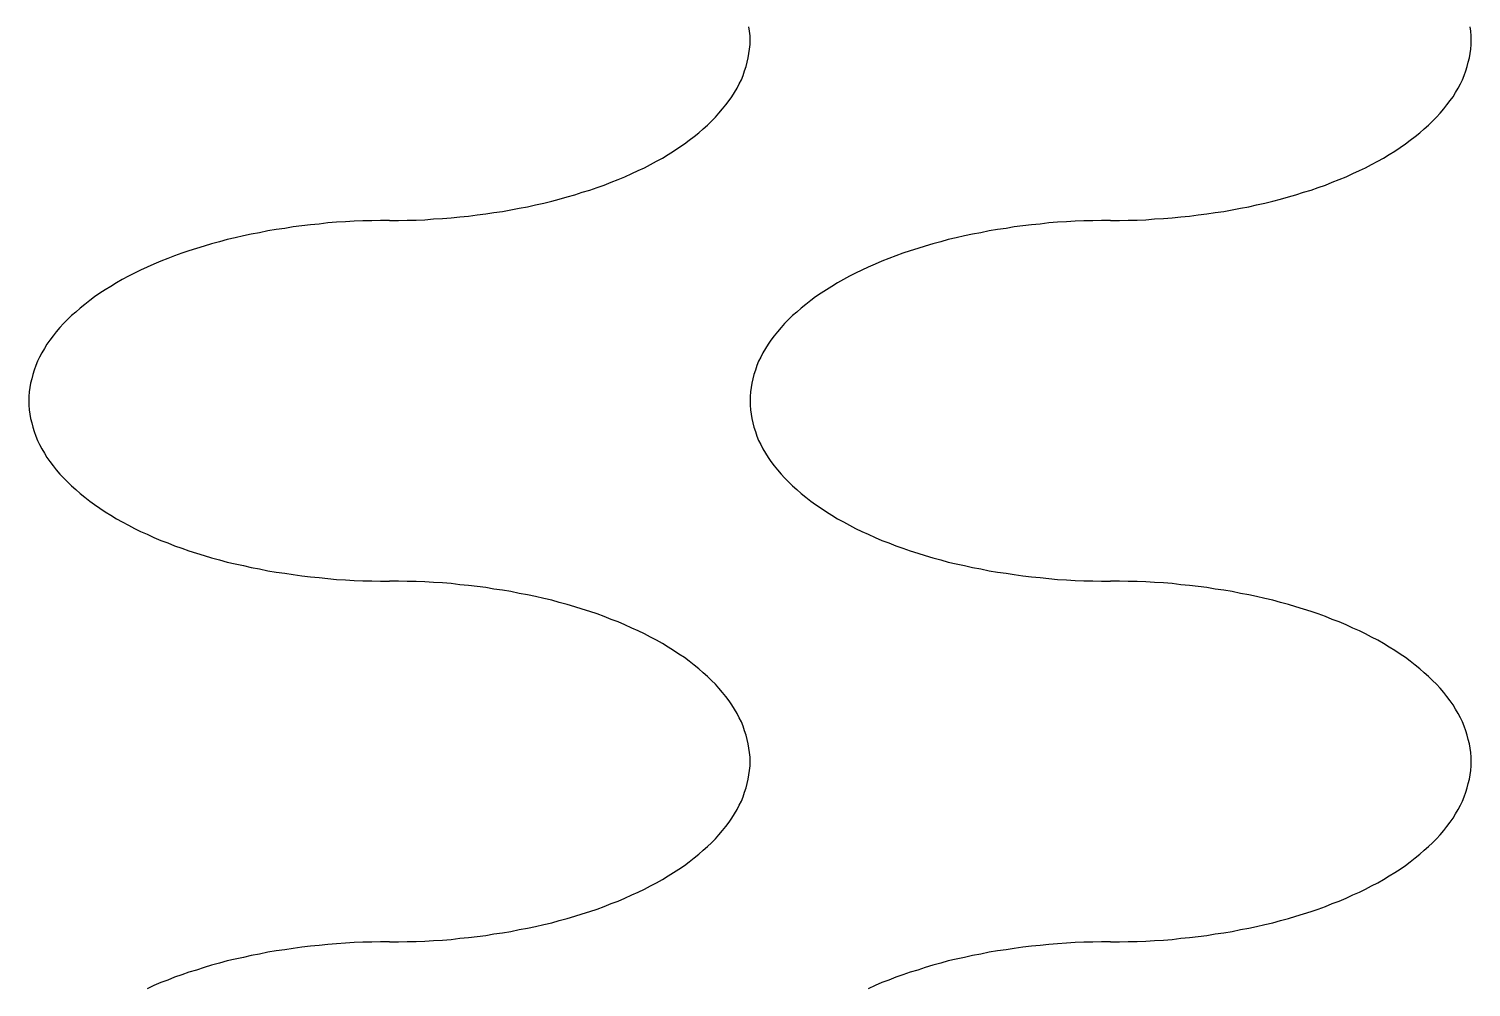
# Model space of a CAD drawing. Extents: x 0 to 40, y 0 to 70.
# Drawn here: x 29.6 to 30, y 51.7874 to 52.0531 of the extents above; entities that cross this region are included whole.
import ezdxf

# ---------------------------------------------------------------- set-up
doc = ezdxf.new("R2010")
doc.units = 0
doc.layers.add('AL_FOIL', color=2, linetype='CONTINUOUS')

msp = doc.modelspace()

# ---------------------------------------------------------------- linework, layer by layer
at = {"layer": 'AL_FOIL'}
for p, q in [((29.7999, 52.0525), (29.7997, 52.0537)), ((29.8, 52.0512), (29.7999, 52.0525)), ((29.9999, 52.0525), (29.9997, 52.0537)), ((30, 52.0512), (29.9999, 52.0525)), ((29.7999, 52.0475), (29.8, 52.0488)), ((29.8, 52.05), (29.8, 52.0512)), ((29.8, 52.0488), (29.8, 52.05)), ((29.9999, 52.0475), (30, 52.0488)), ((30, 52.05), (30, 52.0512)), ((30, 52.0488), (30, 52.05)), ((29.7992, 52.0439), (29.7995, 52.0451)), ((29.7995, 52.0451), (29.7997, 52.0463)), ((29.7997, 52.0463), (29.7999, 52.0475)), ((29.9992, 52.0439), (29.9995, 52.0451)), ((29.9995, 52.0451), (29.9997, 52.0463)), ((29.9997, 52.0463), (29.9999, 52.0475)), ((29.7976, 52.039), (29.7981, 52.0402)), ((29.7981, 52.0402), (29.7985, 52.0415)), ((29.7985, 52.0415), (29.7989, 52.0427)), ((29.7989, 52.0427), (29.7992, 52.0439)), ((29.9976, 52.039), (29.9981, 52.0402)), ((29.9981, 52.0402), (29.9985, 52.0415)), ((29.9985, 52.0415), (29.9989, 52.0427)), ((29.9989, 52.0427), (29.9992, 52.0439)), ((29.7957, 52.0355), (29.7964, 52.0367)), ((29.7964, 52.0367), (29.797, 52.0379)), ((29.797, 52.0379), (29.7976, 52.039)), ((29.9957, 52.0355), (29.9964, 52.0367)), ((29.9964, 52.0367), (29.997, 52.0379)), ((29.997, 52.0379), (29.9976, 52.039)), ((29.7924, 52.0309), (29.7933, 52.032)), ((29.7933, 52.032), (29.7942, 52.0332)), ((29.7942, 52.0332), (29.795, 52.0343)), ((29.795, 52.0343), (29.7957, 52.0355)), ((29.9924, 52.0309), (29.9933, 52.032)), ((29.9933, 52.032), (29.9942, 52.0332)), ((29.9942, 52.0332), (29.995, 52.0343)), ((29.995, 52.0343), (29.9957, 52.0355)), ((29.7893, 52.0275), (29.7904, 52.0286)), ((29.7904, 52.0286), (29.7914, 52.0297)), ((29.7914, 52.0297), (29.7924, 52.0309)), ((29.9893, 52.0275), (29.9904, 52.0286)), ((29.9904, 52.0286), (29.9914, 52.0297)), ((29.9914, 52.0297), (29.9924, 52.0309)), ((29.7845, 52.0233), (29.7858, 52.0243)), ((29.7858, 52.0243), (29.787, 52.0254)), ((29.787, 52.0254), (29.7882, 52.0264)), ((29.7882, 52.0264), (29.7893, 52.0275)), ((29.9845, 52.0233), (29.9858, 52.0243)), ((29.9858, 52.0243), (29.987, 52.0254)), ((29.987, 52.0254), (29.9882, 52.0264)), ((29.9882, 52.0264), (29.9893, 52.0275)), ((29.7788, 52.0192), (29.7803, 52.0202)), ((29.7803, 52.0202), (29.7818, 52.0212)), ((29.7818, 52.0212), (29.7831, 52.0222)), ((29.7831, 52.0222), (29.7845, 52.0233)), ((29.9788, 52.0192), (29.9803, 52.0202)), ((29.9803, 52.0202), (29.9818, 52.0212)), ((29.9818, 52.0212), (29.9831, 52.0222)), ((29.9831, 52.0222), (29.9845, 52.0233)), ((29.7724, 52.0155), (29.7741, 52.0164)), ((29.7741, 52.0164), (29.7757, 52.0173)), ((29.7757, 52.0173), (29.7773, 52.0183)), ((29.7773, 52.0183), (29.7788, 52.0192)), ((29.9724, 52.0155), (29.9741, 52.0164)), ((29.9741, 52.0164), (29.9757, 52.0173)), ((29.9757, 52.0173), (29.9773, 52.0183)), ((29.9773, 52.0183), (29.9788, 52.0192)), ((29.7634, 52.0113), (29.7653, 52.0121)), ((29.7653, 52.0121), (29.7672, 52.013)), ((29.7672, 52.013), (29.769, 52.0138)), ((29.769, 52.0138), (29.7707, 52.0146)), ((29.7707, 52.0146), (29.7724, 52.0155)), ((29.9634, 52.0113), (29.9653, 52.0121)), ((29.9653, 52.0121), (29.9672, 52.013)), ((29.9672, 52.013), (29.969, 52.0138)), ((29.969, 52.0138), (29.9707, 52.0146)), ((29.9707, 52.0146), (29.9724, 52.0155)), ((29.7535, 52.0078), (29.7556, 52.0084)), ((29.7556, 52.0084), (29.7576, 52.0091)), ((29.7576, 52.0091), (29.7596, 52.0098)), ((29.7596, 52.0098), (29.7615, 52.0106)), ((29.7615, 52.0106), (29.7634, 52.0113)), ((29.9535, 52.0078), (29.9556, 52.0084)), ((29.9556, 52.0084), (29.9576, 52.0091)), ((29.9576, 52.0091), (29.9596, 52.0098)), ((29.9596, 52.0098), (29.9615, 52.0106)), ((29.9615, 52.0106), (29.9634, 52.0113)), ((29.7383, 52.0038), (29.7405, 52.0043)), ((29.7405, 52.0043), (29.7428, 52.0048)), ((29.7428, 52.0048), (29.745, 52.0053)), ((29.745, 52.0053), (29.7471, 52.0059)), ((29.7471, 52.0059), (29.7493, 52.0065)), ((29.7493, 52.0065), (29.7514, 52.0071)), ((29.7514, 52.0071), (29.7535, 52.0078)), ((29.9383, 52.0038), (29.9405, 52.0043)), ((29.9405, 52.0043), (29.9428, 52.0048)), ((29.9428, 52.0048), (29.945, 52.0053)), ((29.945, 52.0053), (29.9471, 52.0059)), ((29.9471, 52.0059), (29.9493, 52.0065)), ((29.9493, 52.0065), (29.9514, 52.0071)), ((29.9514, 52.0071), (29.9535, 52.0078)), ((29.6975, 52), (29.6951, 51.9999)), ((29.7, 52), (29.6975, 52)), ((29.7, 52), (29.7025, 52)), ((29.7025, 52), (29.7049, 52.0001)), ((29.7049, 52.0001), (29.7074, 52.0001)), ((29.7074, 52.0001), (29.7098, 52.0002)), ((29.7098, 52.0002), (29.7122, 52.0004)), ((29.7122, 52.0004), (29.7147, 52.0005)), ((29.7147, 52.0005), (29.7171, 52.0007)), ((29.7171, 52.0007), (29.7195, 52.001)), ((29.7195, 52.001), (29.7219, 52.0012)), ((29.7219, 52.0012), (29.7243, 52.0015)), ((29.7243, 52.0015), (29.7267, 52.0018)), ((29.7267, 52.0018), (29.729, 52.0022)), ((29.729, 52.0022), (29.7314, 52.0025)), ((29.7314, 52.0025), (29.7337, 52.0029)), ((29.7337, 52.0029), (29.736, 52.0034)), ((29.736, 52.0034), (29.7383, 52.0038)), ((29.8975, 52), (29.8951, 51.9999)), ((29.9, 52), (29.8975, 52)), ((29.9, 52), (29.9025, 52)), ((29.9025, 52), (29.9049, 52.0001)), ((29.9049, 52.0001), (29.9074, 52.0001)), ((29.9074, 52.0001), (29.9098, 52.0002)), ((29.9098, 52.0002), (29.9122, 52.0004)), ((29.9122, 52.0004), (29.9147, 52.0005)), ((29.9147, 52.0005), (29.9171, 52.0007)), ((29.9171, 52.0007), (29.9195, 52.001)), ((29.9195, 52.001), (29.9219, 52.0012)), ((29.9219, 52.0012), (29.9243, 52.0015)), ((29.9243, 52.0015), (29.9267, 52.0018)), ((29.9267, 52.0018), (29.929, 52.0022)), ((29.929, 52.0022), (29.9314, 52.0025)), ((29.9314, 52.0025), (29.9337, 52.0029)), ((29.9337, 52.0029), (29.936, 52.0034)), ((29.936, 52.0034), (29.9383, 52.0038)), ((29.6617, 51.9962), (29.6595, 51.9957)), ((29.664, 51.9966), (29.6617, 51.9962)), ((29.6663, 51.9971), (29.664, 51.9966)), ((29.6686, 51.9975), (29.6663, 51.9971)), ((29.671, 51.9978), (29.6686, 51.9975)), ((29.6733, 51.9982), (29.671, 51.9978)), ((29.6757, 51.9985), (29.6733, 51.9982)), ((29.6781, 51.9988), (29.6757, 51.9985)), ((29.6805, 51.999), (29.6781, 51.9988)), ((29.6829, 51.9993), (29.6805, 51.999)), ((29.6853, 51.9995), (29.6829, 51.9993)), ((29.6878, 51.9996), (29.6853, 51.9995)), ((29.6902, 51.9998), (29.6878, 51.9996)), ((29.6926, 51.9999), (29.6902, 51.9998)), ((29.6951, 51.9999), (29.6926, 51.9999)), ((29.8617, 51.9962), (29.8595, 51.9957)), ((29.864, 51.9966), (29.8617, 51.9962)), ((29.8663, 51.9971), (29.864, 51.9966)), ((29.8686, 51.9975), (29.8663, 51.9971)), ((29.871, 51.9978), (29.8686, 51.9975)), ((29.8733, 51.9982), (29.871, 51.9978)), ((29.8757, 51.9985), (29.8733, 51.9982)), ((29.8781, 51.9988), (29.8757, 51.9985)), ((29.8805, 51.999), (29.8781, 51.9988)), ((29.8829, 51.9993), (29.8805, 51.999)), ((29.8853, 51.9995), (29.8829, 51.9993)), ((29.8878, 51.9996), (29.8853, 51.9995)), ((29.8902, 51.9998), (29.8878, 51.9996)), ((29.8926, 51.9999), (29.8902, 51.9998)), ((29.8951, 51.9999), (29.8926, 51.9999)), ((29.6465, 51.9922), (29.6444, 51.9916)), ((29.6486, 51.9929), (29.6465, 51.9922)), ((29.6507, 51.9935), (29.6486, 51.9929)), ((29.6529, 51.9941), (29.6507, 51.9935)), ((29.655, 51.9947), (29.6529, 51.9941)), ((29.6572, 51.9952), (29.655, 51.9947)), ((29.6595, 51.9957), (29.6572, 51.9952)), ((29.8465, 51.9922), (29.8444, 51.9916)), ((29.8486, 51.9929), (29.8465, 51.9922)), ((29.8507, 51.9935), (29.8486, 51.9929)), ((29.8529, 51.9941), (29.8507, 51.9935)), ((29.855, 51.9947), (29.8529, 51.9941)), ((29.8572, 51.9952), (29.855, 51.9947)), ((29.8595, 51.9957), (29.8572, 51.9952)), ((29.6366, 51.9887), (29.6347, 51.9879)), ((29.6385, 51.9894), (29.6366, 51.9887)), ((29.6404, 51.9902), (29.6385, 51.9894)), ((29.6424, 51.9909), (29.6404, 51.9902)), ((29.6444, 51.9916), (29.6424, 51.9909)), ((29.8366, 51.9887), (29.8347, 51.9879)), ((29.8385, 51.9894), (29.8366, 51.9887)), ((29.8404, 51.9902), (29.8385, 51.9894)), ((29.8424, 51.9909), (29.8404, 51.9902)), ((29.8444, 51.9916), (29.8424, 51.9909)), ((29.6276, 51.9845), (29.6259, 51.9836)), ((29.6293, 51.9854), (29.6276, 51.9845)), ((29.631, 51.9862), (29.6293, 51.9854)), ((29.6328, 51.987), (29.631, 51.9862)), ((29.6347, 51.9879), (29.6328, 51.987)), ((29.8276, 51.9845), (29.8259, 51.9836)), ((29.8293, 51.9854), (29.8276, 51.9845)), ((29.831, 51.9862), (29.8293, 51.9854)), ((29.8328, 51.987), (29.831, 51.9862)), ((29.8347, 51.9879), (29.8328, 51.987)), ((29.6212, 51.9808), (29.6197, 51.9798)), ((29.6227, 51.9817), (29.6212, 51.9808)), ((29.6243, 51.9827), (29.6227, 51.9817)), ((29.6259, 51.9836), (29.6243, 51.9827)), ((29.8212, 51.9808), (29.8197, 51.9798)), ((29.8227, 51.9817), (29.8212, 51.9808)), ((29.8243, 51.9827), (29.8227, 51.9817)), ((29.8259, 51.9836), (29.8243, 51.9827)), ((29.6155, 51.9767), (29.6142, 51.9757)), ((29.6169, 51.9778), (29.6155, 51.9767)), ((29.6182, 51.9788), (29.6169, 51.9778)), ((29.6197, 51.9798), (29.6182, 51.9788)), ((29.8155, 51.9767), (29.8142, 51.9757)), ((29.8169, 51.9778), (29.8155, 51.9767)), ((29.8182, 51.9788), (29.8169, 51.9778)), ((29.8197, 51.9798), (29.8182, 51.9788)), ((29.6107, 51.9725), (29.6096, 51.9714)), ((29.6118, 51.9736), (29.6107, 51.9725)), ((29.613, 51.9746), (29.6118, 51.9736)), ((29.6142, 51.9757), (29.613, 51.9746)), ((29.8107, 51.9725), (29.8096, 51.9714)), ((29.8118, 51.9736), (29.8107, 51.9725)), ((29.813, 51.9746), (29.8118, 51.9736)), ((29.8142, 51.9757), (29.813, 51.9746)), ((29.6067, 51.968), (29.6058, 51.9668)), ((29.6076, 51.9691), (29.6067, 51.968)), ((29.6086, 51.9703), (29.6076, 51.9691)), ((29.6096, 51.9714), (29.6086, 51.9703)), ((29.8067, 51.968), (29.8058, 51.9668)), ((29.8076, 51.9691), (29.8067, 51.968)), ((29.8086, 51.9703), (29.8076, 51.9691)), ((29.8096, 51.9714), (29.8086, 51.9703)), ((29.6043, 51.9645), (29.6036, 51.9633)), ((29.605, 51.9657), (29.6043, 51.9645)), ((29.6058, 51.9668), (29.605, 51.9657)), ((29.8043, 51.9645), (29.8036, 51.9633)), ((29.805, 51.9657), (29.8043, 51.9645)), ((29.8058, 51.9668), (29.805, 51.9657)), ((29.6024, 51.961), (29.6019, 51.9598)), ((29.603, 51.9621), (29.6024, 51.961)), ((29.6036, 51.9633), (29.603, 51.9621)), ((29.8024, 51.961), (29.8019, 51.9598)), ((29.803, 51.9621), (29.8024, 51.961)), ((29.8036, 51.9633), (29.803, 51.9621)), ((29.6008, 51.9561), (29.6005, 51.9549)), ((29.6011, 51.9573), (29.6008, 51.9561)), ((29.6015, 51.9585), (29.6011, 51.9573)), ((29.6019, 51.9598), (29.6015, 51.9585)), ((29.8008, 51.9561), (29.8005, 51.9549)), ((29.8011, 51.9573), (29.8008, 51.9561)), ((29.8015, 51.9585), (29.8011, 51.9573)), ((29.8019, 51.9598), (29.8015, 51.9585)), ((29.6001, 51.9525), (29.6, 51.9512)), ((29.6003, 51.9537), (29.6001, 51.9525)), ((29.6005, 51.9549), (29.6003, 51.9537)), ((29.8001, 51.9525), (29.8, 51.9512)), ((29.8003, 51.9537), (29.8001, 51.9525)), ((29.8005, 51.9549), (29.8003, 51.9537)), ((29.6, 51.9512), (29.6, 51.95)), ((29.6, 51.95), (29.6, 51.9488)), ((29.6, 51.9488), (29.6001, 51.9475)), ((29.8, 51.9512), (29.8, 51.95)), ((29.8, 51.95), (29.8, 51.9488)), ((29.8, 51.9488), (29.8001, 51.9475)), ((29.6001, 51.9475), (29.6003, 51.9463)), ((29.6003, 51.9463), (29.6005, 51.9451)), ((29.6005, 51.9451), (29.6008, 51.9439)), ((29.8001, 51.9475), (29.8003, 51.9463)), ((29.8003, 51.9463), (29.8005, 51.9451)), ((29.8005, 51.9451), (29.8008, 51.9439)), ((29.6008, 51.9439), (29.6011, 51.9427)), ((29.6011, 51.9427), (29.6015, 51.9415)), ((29.6015, 51.9415), (29.6019, 51.9402)), ((29.6019, 51.9402), (29.6024, 51.939)), ((29.8008, 51.9439), (29.8011, 51.9427)), ((29.8011, 51.9427), (29.8015, 51.9415)), ((29.8015, 51.9415), (29.8019, 51.9402)), ((29.8019, 51.9402), (29.8024, 51.939)), ((29.6024, 51.939), (29.603, 51.9379)), ((29.603, 51.9379), (29.6036, 51.9367)), ((29.6036, 51.9367), (29.6043, 51.9355)), ((29.8024, 51.939), (29.803, 51.9379)), ((29.803, 51.9379), (29.8036, 51.9367)), ((29.8036, 51.9367), (29.8043, 51.9355)), ((29.6043, 51.9355), (29.605, 51.9343)), ((29.605, 51.9343), (29.6058, 51.9332)), ((29.6058, 51.9332), (29.6067, 51.932)), ((29.6067, 51.932), (29.6076, 51.9309)), ((29.8043, 51.9355), (29.805, 51.9343)), ((29.805, 51.9343), (29.8058, 51.9332)), ((29.8058, 51.9332), (29.8067, 51.932)), ((29.8067, 51.932), (29.8076, 51.9309)), ((29.6076, 51.9309), (29.6086, 51.9297)), ((29.6086, 51.9297), (29.6096, 51.9286)), ((29.6096, 51.9286), (29.6107, 51.9275)), ((29.8076, 51.9309), (29.8086, 51.9297)), ((29.8086, 51.9297), (29.8096, 51.9286)), ((29.8096, 51.9286), (29.8107, 51.9275)), ((29.6107, 51.9275), (29.6118, 51.9264)), ((29.6118, 51.9264), (29.613, 51.9254)), ((29.613, 51.9254), (29.6142, 51.9243)), ((29.6142, 51.9243), (29.6155, 51.9233)), ((29.8107, 51.9275), (29.8118, 51.9264)), ((29.8118, 51.9264), (29.813, 51.9254)), ((29.813, 51.9254), (29.8142, 51.9243)), ((29.8142, 51.9243), (29.8155, 51.9233)), ((29.6155, 51.9233), (29.6169, 51.9222)), ((29.6169, 51.9222), (29.6182, 51.9212)), ((29.6182, 51.9212), (29.6197, 51.9202)), ((29.6197, 51.9202), (29.6212, 51.9192)), ((29.8155, 51.9233), (29.8169, 51.9222)), ((29.8169, 51.9222), (29.8182, 51.9212)), ((29.8182, 51.9212), (29.8197, 51.9202)), ((29.8197, 51.9202), (29.8212, 51.9192)), ((29.6212, 51.9192), (29.6227, 51.9183)), ((29.6227, 51.9183), (29.6243, 51.9173)), ((29.6243, 51.9173), (29.6259, 51.9164)), ((29.6259, 51.9164), (29.6276, 51.9155)), ((29.8212, 51.9192), (29.8227, 51.9183)), ((29.8227, 51.9183), (29.8243, 51.9173)), ((29.8243, 51.9173), (29.8259, 51.9164)), ((29.8259, 51.9164), (29.8276, 51.9155)), ((29.6276, 51.9155), (29.6293, 51.9146)), ((29.6293, 51.9146), (29.631, 51.9138)), ((29.631, 51.9138), (29.6328, 51.913)), ((29.6328, 51.913), (29.6347, 51.9121)), ((29.6347, 51.9121), (29.6366, 51.9113)), ((29.8276, 51.9155), (29.8293, 51.9146)), ((29.8293, 51.9146), (29.831, 51.9138)), ((29.831, 51.9138), (29.8328, 51.913)), ((29.8328, 51.913), (29.8347, 51.9121)), ((29.8347, 51.9121), (29.8366, 51.9113)), ((29.6366, 51.9113), (29.6385, 51.9106)), ((29.6385, 51.9106), (29.6404, 51.9098)), ((29.6404, 51.9098), (29.6424, 51.9091)), ((29.6424, 51.9091), (29.6444, 51.9084)), ((29.6444, 51.9084), (29.6465, 51.9078)), ((29.8366, 51.9113), (29.8385, 51.9106)), ((29.8385, 51.9106), (29.8404, 51.9098)), ((29.8404, 51.9098), (29.8424, 51.9091)), ((29.8424, 51.9091), (29.8444, 51.9084)), ((29.8444, 51.9084), (29.8465, 51.9078)), ((29.6465, 51.9078), (29.6486, 51.9071)), ((29.6486, 51.9071), (29.6507, 51.9065)), ((29.6507, 51.9065), (29.6529, 51.9059)), ((29.6529, 51.9059), (29.655, 51.9053)), ((29.655, 51.9053), (29.6572, 51.9048)), ((29.6572, 51.9048), (29.6595, 51.9043)), ((29.6595, 51.9043), (29.6617, 51.9038)), ((29.8465, 51.9078), (29.8486, 51.9071)), ((29.8486, 51.9071), (29.8507, 51.9065)), ((29.8507, 51.9065), (29.8529, 51.9059)), ((29.8529, 51.9059), (29.855, 51.9053)), ((29.855, 51.9053), (29.8572, 51.9048)), ((29.8572, 51.9048), (29.8595, 51.9043)), ((29.8595, 51.9043), (29.8617, 51.9038)), ((29.6617, 51.9038), (29.664, 51.9034)), ((29.664, 51.9034), (29.6663, 51.9029)), ((29.6663, 51.9029), (29.6686, 51.9025)), ((29.6686, 51.9025), (29.671, 51.9022)), ((29.671, 51.9022), (29.6733, 51.9018)), ((29.6733, 51.9018), (29.6757, 51.9015)), ((29.6757, 51.9015), (29.6781, 51.9012)), ((29.6781, 51.9012), (29.6805, 51.901)), ((29.6805, 51.901), (29.6829, 51.9007)), ((29.6829, 51.9007), (29.6853, 51.9005)), ((29.6853, 51.9005), (29.6878, 51.9004)), ((29.6878, 51.9004), (29.6902, 51.9002)), ((29.6902, 51.9002), (29.6926, 51.9001)), ((29.6926, 51.9001), (29.6951, 51.9001)), ((29.6951, 51.9001), (29.6975, 51.9)), ((29.6975, 51.9), (29.7, 51.9)), ((29.7025, 51.9), (29.7, 51.9)), ((29.7049, 51.8999), (29.7025, 51.9)), ((29.8617, 51.9038), (29.864, 51.9034)), ((29.864, 51.9034), (29.8663, 51.9029)), ((29.8663, 51.9029), (29.8686, 51.9025)), ((29.8686, 51.9025), (29.871, 51.9022)), ((29.871, 51.9022), (29.8733, 51.9018)), ((29.8733, 51.9018), (29.8757, 51.9015)), ((29.8757, 51.9015), (29.8781, 51.9012)), ((29.8781, 51.9012), (29.8805, 51.901)), ((29.8805, 51.901), (29.8829, 51.9007)), ((29.8829, 51.9007), (29.8853, 51.9005)), ((29.8853, 51.9005), (29.8878, 51.9004)), ((29.8878, 51.9004), (29.8902, 51.9002)), ((29.8902, 51.9002), (29.8926, 51.9001)), ((29.8926, 51.9001), (29.8951, 51.9001)), ((29.8951, 51.9001), (29.8975, 51.9)), ((29.8975, 51.9), (29.9, 51.9)), ((29.9025, 51.9), (29.9, 51.9)), ((29.9049, 51.8999), (29.9025, 51.9)), ((29.7074, 51.8999), (29.7049, 51.8999)), ((29.7098, 51.8998), (29.7074, 51.8999)), ((29.7122, 51.8996), (29.7098, 51.8998)), ((29.7147, 51.8995), (29.7122, 51.8996)), ((29.7171, 51.8993), (29.7147, 51.8995)), ((29.7195, 51.899), (29.7171, 51.8993)), ((29.7219, 51.8988), (29.7195, 51.899)), ((29.7243, 51.8985), (29.7219, 51.8988)), ((29.7267, 51.8982), (29.7243, 51.8985)), ((29.729, 51.8978), (29.7267, 51.8982)), ((29.7314, 51.8975), (29.729, 51.8978)), ((29.7337, 51.8971), (29.7314, 51.8975)), ((29.736, 51.8966), (29.7337, 51.8971)), ((29.7383, 51.8962), (29.736, 51.8966)), ((29.7405, 51.8957), (29.7383, 51.8962)), ((29.9074, 51.8999), (29.9049, 51.8999)), ((29.9098, 51.8998), (29.9074, 51.8999)), ((29.9122, 51.8996), (29.9098, 51.8998)), ((29.9147, 51.8995), (29.9122, 51.8996)), ((29.9171, 51.8993), (29.9147, 51.8995)), ((29.9195, 51.899), (29.9171, 51.8993)), ((29.9219, 51.8988), (29.9195, 51.899)), ((29.9243, 51.8985), (29.9219, 51.8988)), ((29.9267, 51.8982), (29.9243, 51.8985)), ((29.929, 51.8978), (29.9267, 51.8982)), ((29.9314, 51.8975), (29.929, 51.8978)), ((29.9337, 51.8971), (29.9314, 51.8975)), ((29.936, 51.8966), (29.9337, 51.8971)), ((29.9383, 51.8962), (29.936, 51.8966)), ((29.9405, 51.8957), (29.9383, 51.8962)), ((29.7428, 51.8952), (29.7405, 51.8957)), ((29.745, 51.8947), (29.7428, 51.8952)), ((29.7471, 51.8941), (29.745, 51.8947)), ((29.7493, 51.8935), (29.7471, 51.8941)), ((29.7514, 51.8929), (29.7493, 51.8935)), ((29.7535, 51.8922), (29.7514, 51.8929)), ((29.7556, 51.8916), (29.7535, 51.8922)), ((29.9428, 51.8952), (29.9405, 51.8957)), ((29.945, 51.8947), (29.9428, 51.8952)), ((29.9471, 51.8941), (29.945, 51.8947)), ((29.9493, 51.8935), (29.9471, 51.8941)), ((29.9514, 51.8929), (29.9493, 51.8935)), ((29.9535, 51.8922), (29.9514, 51.8929)), ((29.9556, 51.8916), (29.9535, 51.8922)), ((29.7576, 51.8909), (29.7556, 51.8916)), ((29.7596, 51.8902), (29.7576, 51.8909)), ((29.7615, 51.8894), (29.7596, 51.8902)), ((29.7634, 51.8887), (29.7615, 51.8894)), ((29.7653, 51.8879), (29.7634, 51.8887)), ((29.9576, 51.8909), (29.9556, 51.8916)), ((29.9596, 51.8902), (29.9576, 51.8909)), ((29.9615, 51.8894), (29.9596, 51.8902)), ((29.9634, 51.8887), (29.9615, 51.8894)), ((29.9653, 51.8879), (29.9634, 51.8887)), ((29.7672, 51.887), (29.7653, 51.8879)), ((29.769, 51.8862), (29.7672, 51.887)), ((29.7707, 51.8854), (29.769, 51.8862)), ((29.7724, 51.8845), (29.7707, 51.8854)), ((29.7741, 51.8836), (29.7724, 51.8845)), ((29.9672, 51.887), (29.9653, 51.8879)), ((29.969, 51.8862), (29.9672, 51.887)), ((29.9707, 51.8854), (29.969, 51.8862)), ((29.9724, 51.8845), (29.9707, 51.8854)), ((29.9741, 51.8836), (29.9724, 51.8845)), ((29.7757, 51.8827), (29.7741, 51.8836)), ((29.7773, 51.8817), (29.7757, 51.8827)), ((29.7788, 51.8808), (29.7773, 51.8817)), ((29.7803, 51.8798), (29.7788, 51.8808)), ((29.9757, 51.8827), (29.9741, 51.8836)), ((29.9773, 51.8817), (29.9757, 51.8827)), ((29.9788, 51.8808), (29.9773, 51.8817)), ((29.9803, 51.8798), (29.9788, 51.8808)), ((29.7818, 51.8788), (29.7803, 51.8798)), ((29.7831, 51.8778), (29.7818, 51.8788)), ((29.7845, 51.8767), (29.7831, 51.8778)), ((29.7858, 51.8757), (29.7845, 51.8767)), ((29.9818, 51.8788), (29.9803, 51.8798)), ((29.9831, 51.8778), (29.9818, 51.8788)), ((29.9845, 51.8767), (29.9831, 51.8778)), ((29.9858, 51.8757), (29.9845, 51.8767)), ((29.787, 51.8746), (29.7858, 51.8757)), ((29.7882, 51.8736), (29.787, 51.8746)), ((29.7893, 51.8725), (29.7882, 51.8736)), ((29.7904, 51.8714), (29.7893, 51.8725)), ((29.987, 51.8746), (29.9858, 51.8757)), ((29.9882, 51.8736), (29.987, 51.8746)), ((29.9893, 51.8725), (29.9882, 51.8736)), ((29.9904, 51.8714), (29.9893, 51.8725)), ((29.7914, 51.8703), (29.7904, 51.8714)), ((29.7924, 51.8691), (29.7914, 51.8703)), ((29.7933, 51.868), (29.7924, 51.8691)), ((29.7942, 51.8668), (29.7933, 51.868)), ((29.9914, 51.8703), (29.9904, 51.8714)), ((29.9924, 51.8691), (29.9914, 51.8703)), ((29.9933, 51.868), (29.9924, 51.8691)), ((29.9942, 51.8668), (29.9933, 51.868)), ((29.795, 51.8657), (29.7942, 51.8668)), ((29.7957, 51.8645), (29.795, 51.8657)), ((29.7964, 51.8633), (29.7957, 51.8645)), ((29.995, 51.8657), (29.9942, 51.8668)), ((29.9957, 51.8645), (29.995, 51.8657)), ((29.9964, 51.8633), (29.9957, 51.8645)), ((29.797, 51.8621), (29.7964, 51.8633)), ((29.7976, 51.861), (29.797, 51.8621)), ((29.7981, 51.8598), (29.7976, 51.861)), ((29.997, 51.8621), (29.9964, 51.8633)), ((29.9976, 51.861), (29.997, 51.8621)), ((29.9981, 51.8598), (29.9976, 51.861)), ((29.7985, 51.8585), (29.7981, 51.8598)), ((29.7989, 51.8573), (29.7985, 51.8585)), ((29.7992, 51.8561), (29.7989, 51.8573)), ((29.7995, 51.8549), (29.7992, 51.8561)), ((29.9985, 51.8585), (29.9981, 51.8598)), ((29.9989, 51.8573), (29.9985, 51.8585)), ((29.9992, 51.8561), (29.9989, 51.8573)), ((29.9995, 51.8549), (29.9992, 51.8561)), ((29.7997, 51.8537), (29.7995, 51.8549)), ((29.7999, 51.8525), (29.7997, 51.8537)), ((29.8, 51.8512), (29.7999, 51.8525)), ((29.9997, 51.8537), (29.9995, 51.8549)), ((29.9999, 51.8525), (29.9997, 51.8537)), ((30, 51.8512), (29.9999, 51.8525)), ((29.7999, 51.8475), (29.8, 51.8488)), ((29.8, 51.85), (29.8, 51.8512)), ((29.8, 51.8488), (29.8, 51.85)), ((29.9999, 51.8475), (30, 51.8488)), ((30, 51.85), (30, 51.8512)), ((30, 51.8488), (30, 51.85)), ((29.7992, 51.8439), (29.7995, 51.8451)), ((29.7995, 51.8451), (29.7997, 51.8463)), ((29.7997, 51.8463), (29.7999, 51.8475)), ((29.9992, 51.8439), (29.9995, 51.8451)), ((29.9995, 51.8451), (29.9997, 51.8463)), ((29.9997, 51.8463), (29.9999, 51.8475)), ((29.7976, 51.839), (29.7981, 51.8402)), ((29.7981, 51.8402), (29.7985, 51.8415)), ((29.7985, 51.8415), (29.7989, 51.8427)), ((29.7989, 51.8427), (29.7992, 51.8439)), ((29.9976, 51.839), (29.9981, 51.8402)), ((29.9981, 51.8402), (29.9985, 51.8415)), ((29.9985, 51.8415), (29.9989, 51.8427)), ((29.9989, 51.8427), (29.9992, 51.8439)), ((29.7957, 51.8355), (29.7964, 51.8367)), ((29.7964, 51.8367), (29.797, 51.8379)), ((29.797, 51.8379), (29.7976, 51.839)), ((29.9957, 51.8355), (29.9964, 51.8367)), ((29.9964, 51.8367), (29.997, 51.8379)), ((29.997, 51.8379), (29.9976, 51.839)), ((29.7924, 51.8309), (29.7933, 51.832)), ((29.7933, 51.832), (29.7942, 51.8332)), ((29.7942, 51.8332), (29.795, 51.8343)), ((29.795, 51.8343), (29.7957, 51.8355)), ((29.9924, 51.8309), (29.9933, 51.832)), ((29.9933, 51.832), (29.9942, 51.8332)), ((29.9942, 51.8332), (29.995, 51.8343)), ((29.995, 51.8343), (29.9957, 51.8355)), ((29.7893, 51.8275), (29.7904, 51.8286)), ((29.7904, 51.8286), (29.7914, 51.8297)), ((29.7914, 51.8297), (29.7924, 51.8309)), ((29.9893, 51.8275), (29.9904, 51.8286)), ((29.9904, 51.8286), (29.9914, 51.8297)), ((29.9914, 51.8297), (29.9924, 51.8309)), ((29.7845, 51.8233), (29.7858, 51.8243)), ((29.7858, 51.8243), (29.787, 51.8254)), ((29.787, 51.8254), (29.7882, 51.8264)), ((29.7882, 51.8264), (29.7893, 51.8275)), ((29.9845, 51.8233), (29.9858, 51.8243)), ((29.9858, 51.8243), (29.987, 51.8254)), ((29.987, 51.8254), (29.9882, 51.8264)), ((29.9882, 51.8264), (29.9893, 51.8275)), ((29.7788, 51.8192), (29.7803, 51.8202)), ((29.7803, 51.8202), (29.7818, 51.8212)), ((29.7818, 51.8212), (29.7831, 51.8222)), ((29.7831, 51.8222), (29.7845, 51.8233)), ((29.9788, 51.8192), (29.9803, 51.8202)), ((29.9803, 51.8202), (29.9818, 51.8212)), ((29.9818, 51.8212), (29.9831, 51.8222)), ((29.9831, 51.8222), (29.9845, 51.8233)), ((29.7724, 51.8155), (29.7741, 51.8164)), ((29.7741, 51.8164), (29.7757, 51.8173)), ((29.7757, 51.8173), (29.7773, 51.8183)), ((29.7773, 51.8183), (29.7788, 51.8192)), ((29.9724, 51.8155), (29.9741, 51.8164)), ((29.9741, 51.8164), (29.9757, 51.8173)), ((29.9757, 51.8173), (29.9773, 51.8183)), ((29.9773, 51.8183), (29.9788, 51.8192)), ((29.7634, 51.8113), (29.7653, 51.8121)), ((29.7653, 51.8121), (29.7672, 51.813)), ((29.7672, 51.813), (29.769, 51.8138)), ((29.769, 51.8138), (29.7707, 51.8146)), ((29.7707, 51.8146), (29.7724, 51.8155)), ((29.9634, 51.8113), (29.9653, 51.8121)), ((29.9653, 51.8121), (29.9672, 51.813)), ((29.9672, 51.813), (29.969, 51.8138)), ((29.969, 51.8138), (29.9707, 51.8146)), ((29.9707, 51.8146), (29.9724, 51.8155)), ((29.7535, 51.8078), (29.7556, 51.8084)), ((29.7556, 51.8084), (29.7576, 51.8091)), ((29.7576, 51.8091), (29.7596, 51.8098)), ((29.7596, 51.8098), (29.7615, 51.8106)), ((29.7615, 51.8106), (29.7634, 51.8113)), ((29.9535, 51.8078), (29.9556, 51.8084)), ((29.9556, 51.8084), (29.9576, 51.8091)), ((29.9576, 51.8091), (29.9596, 51.8098)), ((29.9596, 51.8098), (29.9615, 51.8106)), ((29.9615, 51.8106), (29.9634, 51.8113)), ((29.7383, 51.8038), (29.7405, 51.8043)), ((29.7405, 51.8043), (29.7428, 51.8048)), ((29.7428, 51.8048), (29.745, 51.8053)), ((29.745, 51.8053), (29.7471, 51.8059)), ((29.7471, 51.8059), (29.7493, 51.8065)), ((29.7493, 51.8065), (29.7514, 51.8071)), ((29.7514, 51.8071), (29.7535, 51.8078)), ((29.9383, 51.8038), (29.9405, 51.8043)), ((29.9405, 51.8043), (29.9428, 51.8048)), ((29.9428, 51.8048), (29.945, 51.8053)), ((29.945, 51.8053), (29.9471, 51.8059)), ((29.9471, 51.8059), (29.9493, 51.8065)), ((29.9493, 51.8065), (29.9514, 51.8071)), ((29.9514, 51.8071), (29.9535, 51.8078)), ((29.6975, 51.8), (29.6951, 51.7999)), ((29.7, 51.8), (29.6975, 51.8)), ((29.7, 51.8), (29.7025, 51.8)), ((29.7025, 51.8), (29.7049, 51.8001)), ((29.7049, 51.8001), (29.7074, 51.8001)), ((29.7074, 51.8001), (29.7098, 51.8002)), ((29.7098, 51.8002), (29.7122, 51.8004)), ((29.7122, 51.8004), (29.7147, 51.8005)), ((29.7147, 51.8005), (29.7171, 51.8007)), ((29.7171, 51.8007), (29.7195, 51.801)), ((29.7195, 51.801), (29.7219, 51.8012)), ((29.7219, 51.8012), (29.7243, 51.8015)), ((29.7243, 51.8015), (29.7267, 51.8018)), ((29.7267, 51.8018), (29.729, 51.8022)), ((29.729, 51.8022), (29.7314, 51.8025)), ((29.7314, 51.8025), (29.7337, 51.8029)), ((29.7337, 51.8029), (29.736, 51.8034)), ((29.736, 51.8034), (29.7383, 51.8038)), ((29.8975, 51.8), (29.8951, 51.7999)), ((29.9, 51.8), (29.8975, 51.8)), ((29.9, 51.8), (29.9025, 51.8)), ((29.9025, 51.8), (29.9049, 51.8001)), ((29.9049, 51.8001), (29.9074, 51.8001)), ((29.9074, 51.8001), (29.9098, 51.8002)), ((29.9098, 51.8002), (29.9122, 51.8004)), ((29.9122, 51.8004), (29.9147, 51.8005)), ((29.9147, 51.8005), (29.9171, 51.8007)), ((29.9171, 51.8007), (29.9195, 51.801)), ((29.9195, 51.801), (29.9219, 51.8012)), ((29.9219, 51.8012), (29.9243, 51.8015)), ((29.9243, 51.8015), (29.9267, 51.8018)), ((29.9267, 51.8018), (29.929, 51.8022)), ((29.929, 51.8022), (29.9314, 51.8025)), ((29.9314, 51.8025), (29.9337, 51.8029)), ((29.9337, 51.8029), (29.936, 51.8034)), ((29.936, 51.8034), (29.9383, 51.8038)), ((29.6617, 51.7962), (29.6595, 51.7957)), ((29.664, 51.7966), (29.6617, 51.7962)), ((29.6663, 51.7971), (29.664, 51.7966)), ((29.6686, 51.7975), (29.6663, 51.7971)), ((29.671, 51.7978), (29.6686, 51.7975)), ((29.6733, 51.7982), (29.671, 51.7978)), ((29.6757, 51.7985), (29.6733, 51.7982)), ((29.6781, 51.7988), (29.6757, 51.7985)), ((29.6805, 51.799), (29.6781, 51.7988)), ((29.6829, 51.7993), (29.6805, 51.799)), ((29.6853, 51.7995), (29.6829, 51.7993)), ((29.6878, 51.7996), (29.6853, 51.7995)), ((29.6902, 51.7998), (29.6878, 51.7996)), ((29.6926, 51.7999), (29.6902, 51.7998)), ((29.6951, 51.7999), (29.6926, 51.7999)), ((29.8617, 51.7962), (29.8595, 51.7957)), ((29.864, 51.7966), (29.8617, 51.7962)), ((29.8663, 51.7971), (29.864, 51.7966)), ((29.8686, 51.7975), (29.8663, 51.7971)), ((29.871, 51.7978), (29.8686, 51.7975)), ((29.8733, 51.7982), (29.871, 51.7978)), ((29.8757, 51.7985), (29.8733, 51.7982)), ((29.8781, 51.7988), (29.8757, 51.7985)), ((29.8805, 51.799), (29.8781, 51.7988)), ((29.8829, 51.7993), (29.8805, 51.799)), ((29.8853, 51.7995), (29.8829, 51.7993)), ((29.8878, 51.7996), (29.8853, 51.7995)), ((29.8902, 51.7998), (29.8878, 51.7996)), ((29.8926, 51.7999), (29.8902, 51.7998)), ((29.8951, 51.7999), (29.8926, 51.7999)), ((29.6465, 51.7922), (29.6444, 51.7916)), ((29.6486, 51.7929), (29.6465, 51.7922)), ((29.6507, 51.7935), (29.6486, 51.7929)), ((29.6529, 51.7941), (29.6507, 51.7935)), ((29.655, 51.7947), (29.6529, 51.7941)), ((29.6572, 51.7952), (29.655, 51.7947)), ((29.6595, 51.7957), (29.6572, 51.7952)), ((29.8465, 51.7922), (29.8444, 51.7916)), ((29.8486, 51.7929), (29.8465, 51.7922)), ((29.8507, 51.7935), (29.8486, 51.7929)), ((29.8529, 51.7941), (29.8507, 51.7935)), ((29.855, 51.7947), (29.8529, 51.7941)), ((29.8572, 51.7952), (29.855, 51.7947)), ((29.8595, 51.7957), (29.8572, 51.7952)), ((29.6366, 51.7887), (29.6347, 51.7879)), ((29.6385, 51.7894), (29.6366, 51.7887)), ((29.6404, 51.7902), (29.6385, 51.7894)), ((29.6424, 51.7909), (29.6404, 51.7902)), ((29.6444, 51.7916), (29.6424, 51.7909)), ((29.8366, 51.7887), (29.8347, 51.7879)), ((29.8385, 51.7894), (29.8366, 51.7887)), ((29.8404, 51.7902), (29.8385, 51.7894)), ((29.8424, 51.7909), (29.8404, 51.7902)), ((29.8444, 51.7916), (29.8424, 51.7909)), ((29.6347, 51.7879), (29.6328, 51.787)), ((29.8347, 51.7879), (29.8328, 51.787))]:
    msp.add_line(p, q, dxfattribs=at)

doc.saveas('drawing.dxf')
